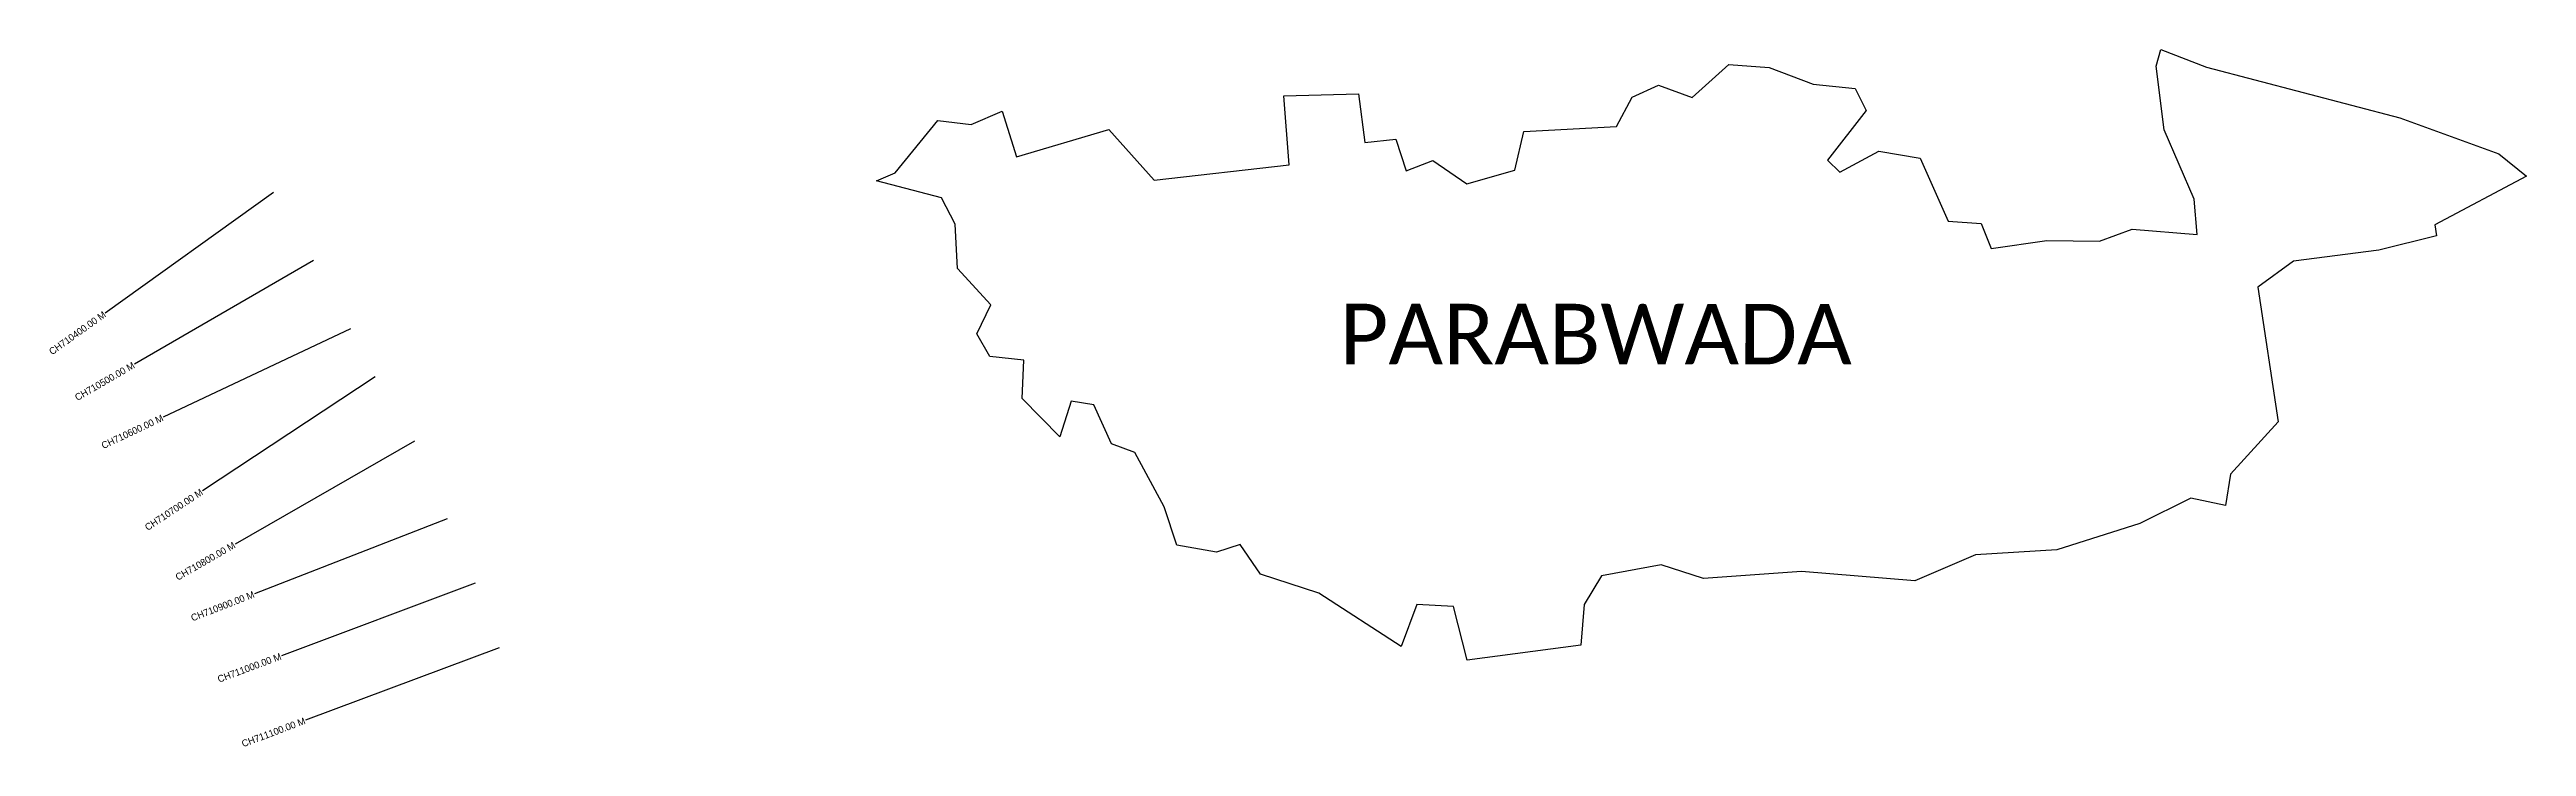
# Model space of a CAD drawing. Header units: metres. Extents: x 352701 to 356293, y 1752341 to 1753352.
import ezdxf
from ezdxf.enums import TextEntityAlignment as Align

# ---------------------------------------------------------------- set-up
doc = ezdxf.new("R2010")
doc.units = ezdxf.units.M
for name, color, linetype in [('CS', 134, 'Continuous'), ('CSMark', 6, 'Continuous'), ('village', 3, 'Continuous'), ('VILLAGE NAME', 250, 'Continuous')]:
    doc.layers.add(name, color=color, linetype=linetype)

msp = doc.modelspace()

# ---------------------------------------------------------------- linework, layer by layer
at = {"layer": 'CS'}
for p, q in [((353025.4, 1753144.7), (352781.6, 1752969.9)), ((353083.4, 1753045.9), (352823.8, 1752895.7)), ((353137, 1752947.1), (352865.7, 1752819)), ((353172.8, 1752877.2), (352922.4, 1752711.9)), ((353230, 1752784), (352969.7, 1752634.7)), ((353277.6, 1752671.3), (352998, 1752562.7)), ((353318, 1752577.8), (353037, 1752472.7)), ((353353, 1752484.2), (353072.1, 1752379))]:
    msp.add_line(p, q, dxfattribs=at)
at = {"layer": 'village', "color": 4}
msp.add_polyline3d([(355932.6, 1752812.2, 0), (355863.8, 1752736, 0), (355856.6, 1752690.6, 0), (355806.1, 1752701.2, 0), (355732, 1752664.5, 0), (355612, 1752626.5, 0), (355493.9, 1752619.3, 0), (355405.8, 1752581.2, 0), (355241.3, 1752594.7, 0), (355099.5, 1752584.6, 0), (355037.8, 1752604.7, 0), (354951.5, 1752588.8, 0), (354926.5, 1752547.1, 0), (354921.6, 1752487.9, 0), (354756.7, 1752466.1, 0), (354736.8, 1752543.9, 0), (354683.8, 1752546.9, 0), (354660.8, 1752486.2, 0), (354541.3, 1752563.6, 0), (354456.7, 1752590.8, 0), (354427.4, 1752634.2, 0), (354392.9, 1752622.7, 0), (354335.5, 1752633.2, 0), (354317.2, 1752688.6, 0), (354274.7, 1752767.7, 0), (354240.8, 1752780.3, 0), (354215, 1752836.7, 0), (354182.2, 1752842.2, 0), (354165.8, 1752790.4, 0), (354111.4, 1752845.8, 0), (354113.8, 1752901.3, 0), (354064.3, 1752906.7, 0), (354045.6, 1752939.9, 0), (354065.9, 1752982, 0), (354017.4, 1753034.4, 0), (354014, 1753098.8, 0), (353994.1, 1753136.8, 0), (353900, 1753161.8, 0), (353927, 1753173.5, 0), (353989.2, 1753249.1, 0), (354037.2, 1753243.5, 0), (354082.3, 1753262.8, 0), (354103.3, 1753196.5, 0), (354237.2, 1753236.3, 0), (354302.8, 1753162.8, 0), (354498.4, 1753185.1, 0), (354490.6, 1753285.2, 0), (354599, 1753287.9, 0), (354608.2, 1753217.1, 0), (354653.3, 1753222.3, 0), (354668, 1753176.2, 0), (354706.9, 1753191, 0), (354756.1, 1753157.3, 0), (354825.7, 1753177.3, 0), (354838.7, 1753233.3, 0), (354973.1, 1753240.6, 0), (354996, 1753283, 0), (355034.2, 1753300.4, 0), (355083, 1753282.7, 0), (355135.9, 1753330.6, 0), (355194.5, 1753326.2, 0), (355258.3, 1753302.1, 0), (355319.5, 1753295.6, 0), (355335.4, 1753263.5, 0), (355279.3, 1753191.4, 0), (355297.2, 1753174.1, 0), (355353.7, 1753204.6, 0), (355413.5, 1753194.6, 0), (355454.1, 1753103.3, 0), (355502.3, 1753099.9, 0), (355516.7, 1753063.6, 0), (355597.3, 1753075.3, 0), (355673.8, 1753074, 0), (355721.1, 1753091.6, 0), (355815.3, 1753083.6, 0), (355811.2, 1753134.9, 0), (355767.6, 1753235.7, 0), (355755.7, 1753328.2, 0), (355762.6, 1753352.2, 0), (355828.8, 1753326.5, 0), (356109.4, 1753252.9, 0), (356252.9, 1753200.6, 0), (356292.9, 1753168.3, 0), (356160, 1753097.9, 0), (356162.3, 1753081.7, 0), (356078.8, 1753061.1, 0), (355955.2, 1753045.2, 0), (355903.1, 1753007.6, 0), (355932.6, 1752812.2, 0)], close=True, dxfattribs=at)

# ---------------------------------------------------------------- texts
at = {"layer": 'CSMark'}
for s, rotation, p in [('CH710400.00 M', 35.6397, (352780.7, 1752969.3)), ('CH710500.00 M', 30.0571, (352822.9, 1752895.2)), ('CH710600.00 M', 25.2821, (352864.8, 1752818.5)), ('CH710700.00 M', 33.4299, (352921.6, 1752711.4)), ('CH710800.00 M', 29.847, (352968.9, 1752634.2)), ('CH710900.00 M', 21.234, (352997.1, 1752562.3)), ('CH711000.00 M', 20.5193, (353036.1, 1752472.3)), ('CH711100.00 M', 20.5193, (353071.1, 1752378.7))]:
    msp.add_text(s, height=10, rotation=rotation, dxfattribs=at).set_placement(p, align=Align.MIDDLE_RIGHT)
at = {"layer": 'VILLAGE NAME', "insert": (354571.7, 1752983.4), "char_height": 87.89, "attachment_point": 1, "rotation": 359.9793}
msp.add_mtext_dynamic_manual_height_columns('{\\fCalibri|b0|i0|c0|p34;PARABWADA}', width=867.282, gutter_width=439.5, heights=[0], dxfattribs=at)

doc.saveas('drawing.dxf')
